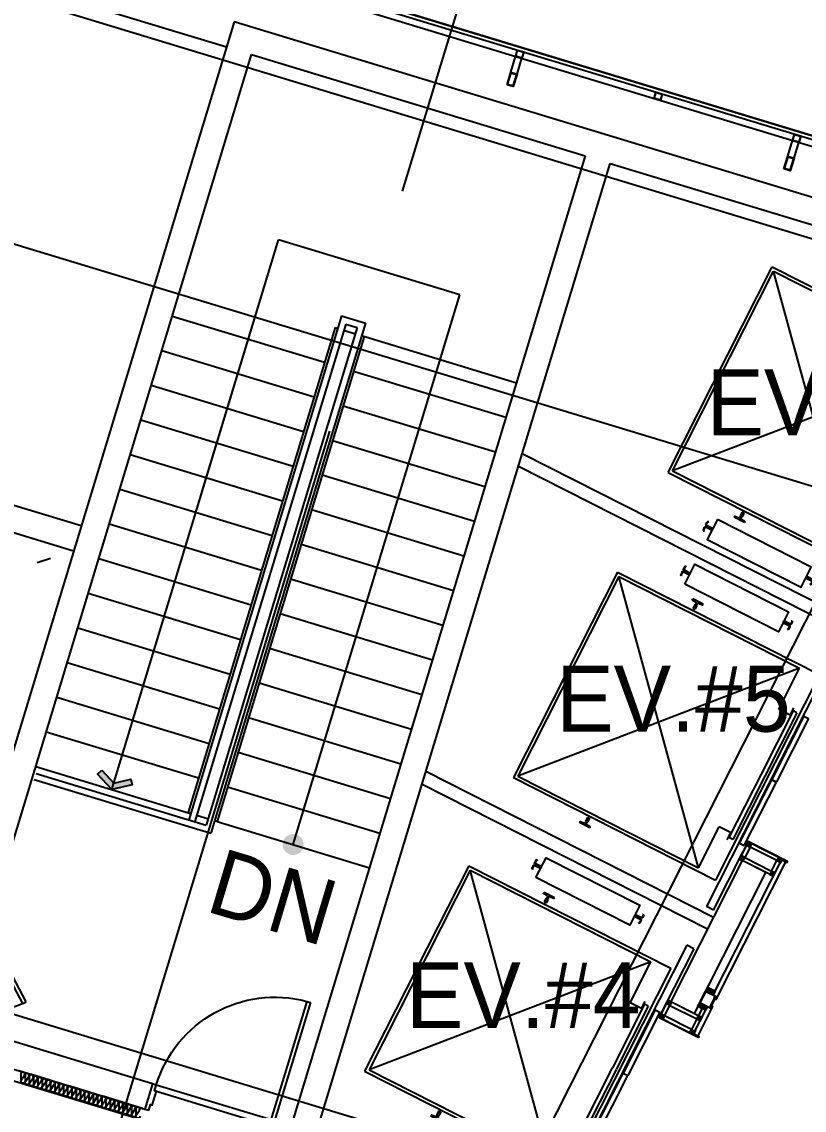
# Model space of a CAD drawing. Header units: metres. Extents: x 854089 to 1083578, y 553449 to 701949.
# Drawn here: x 922801 to 928750, y 605394 to 613662 of the extents above; entities that cross this region are included whole.
import ezdxf
from ezdxf.enums import TextEntityAlignment as Align

# ---------------------------------------------------------------- set-up
doc = ezdxf.new("R2010")
doc.units = ezdxf.units.M
doc.header["$LTSCALE"] = 300
doc.linetypes.add('CENTER', pattern=[50.8, 31.75, -6.35, 6.35, -6.35])
doc.linetypes.add('HIDDEN-1', pattern=[1.4, 0.35, -0.7, 0.35])
for name, color, linetype in [('A-CEN-1', 1, 'Continuous'), ('A-DOR', 4, 'Continuous'), ('A-ELE-4', 4, 'Continuous'), ('A-ELE-9', 9, 'Continuous'), ('A-ELEV-FIXT', 5, 'Continuous'), ('A-HAT-1', 9, 'Continuous'), ('A-STAIR', 4, 'Continuous'), ('A-STL1', 4, 'Continuous'), ('A-SYM1', 7, 'Continuous'), ('A-TXT', 3, 'Continuous'), ('A-TXT-S', 3, 'Continuous'), ('A-WAL-BLK', 3, 'Continuous'), ('A-WAL-DW', 7, 'Continuous'), ('A-WALL-CONC', 2, 'Continuous'), ('DOR', 4, 'Continuous'), ('IN', 8, 'Continuous'), ('KUK-WALL-DRYWALL', 4, 'Continuous'), ('KUK-WALL-FIN 1', 30, 'Continuous'), ('NP', 171, 'Continuous')]:
    doc.layers.add(name, color=color, linetype=linetype)
doc.styles.add('돋움', font='')
doc.styles.get('돋움').set_extended_font_data('Dotum')

# ---------------------------------------------------------------- blocks, each defined once
blk = doc.blocks.new('elev')
at = {"layer": 'A-ELEV-FIXT'}
for p, q in [((1329627.5, 417865.5), (1330135.6, 419540.1)), ((1330135.6, 419540.1), (1331783.3, 419040.1)), ((1329658.7, 417882.1), (1330152.3, 419508.9)), ((1330152.3, 419508.9), (1331625.7, 419061.8)), ((1330732.9, 419433.4), (1330734.5, 419438.8)), ((1330819.7, 419413), (1330734.5, 419438.8)), ((1330766.3, 419417.9), (1330734.4, 419430.3)), ((1330751.7, 419369.8), (1330760.7, 419399.5)), ((1330752.4, 419368.6), (1330751.7, 419369.8)), ((1330765.8, 419364.5), (1330752.4, 419368.6)), ((1330760.7, 419399.5), (1330764.8, 419401.7)), ((1330764.8, 419401.7), (1330768.5, 419413.8)), ((1330765.8, 419364.5), (1330767.1, 419365.2)), ((1330766.3, 419417.9), (1330768.5, 419413.8)), ((1330767.1, 419365.2), (1330776.1, 419394.9)), ((1330773.9, 419398.9), (1330777.6, 419411.1)), ((1330776.1, 419394.9), (1330773.9, 419398.9)), ((1330781.6, 419413.2), (1330777.6, 419411.1)), ((1330815.1, 419405.9), (1330781.6, 419413.2)), ((1330818.1, 419407.6), (1330819.7, 419413)), ((1331243, 417155.8), (1331873.1, 419232.3)), ((1331930.5, 419214.9), (1331786.9, 418741.4)), ((1331930.5, 419214.9), (1331873.1, 419232.3)), ((1331275.2, 417365.5), (1331783.3, 419040.1)), ((1331625.7, 419061.8), (1331524.3, 418727.5)), ((1331477.8, 418219.3), (1331634.5, 418735.8)), ((1331508.4, 418210), (1331665.2, 418726.5)), ((1331617.2, 418699.3), (1331524.3, 418727.5)), ((1331721.8, 418709.5), (1331565, 418192.8)), ((1331760.1, 418697.9), (1331603.3, 418181.2)), ((1331617.2, 418699.3), (1331635, 418758)), ((1331665.2, 418726.5), (1331634.5, 418735.8)), ((1331721.8, 418709.5), (1331760.1, 418697.9)), ((1331320.8, 417701.9), (1331477.5, 418218.5)), ((1331351.4, 417692.6), (1331508.2, 418209.2)), ((1331408.2, 417676.1), (1331564.8, 418192)), ((1331446.5, 417664.4), (1331603.1, 418180.4)), ((1331564.8, 418192), (1331603.1, 418180.4)), ((1331565, 418192.8), (1331603.3, 418181.2)), ((1329658.7, 417882.1), (1331132.1, 417435)), ((1329627.5, 417865.5), (1331275.2, 417365.5)), ((1331233.8, 417770.1), (1331132.1, 417435)), ((1331326.7, 417741.9), (1331233.8, 417770.1)), ((1331326.7, 417741.9), (1331308.8, 417683.2)), ((1330183.3, 417622.2), (1330181.7, 417616.8)), ((1330219.7, 417616.6), (1330186.3, 417624)), ((1330227.5, 417630.9), (1330223.8, 417618.8)), ((1330227.5, 417630.9), (1330223.8, 417618.8)), ((1330234.3, 417664.6), (1330225.3, 417635)), ((1330234.3, 417664.6), (1330225.3, 417635)), ((1330225.3, 417635), (1330227.5, 417630.9)), ((1330225.3, 417635), (1330227.5, 417630.9)), ((1330236.6, 417628.1), (1330232.9, 417616)), ((1330236.6, 417628.1), (1330232.9, 417616)), ((1330235.6, 417665.3), (1330234.3, 417664.6)), ((1330235.6, 417665.3), (1330234.3, 417664.6)), ((1330235.6, 417665.3), (1330249, 417661.2)), ((1330249, 417661.2), (1330235.6, 417665.3)), ((1330240.6, 417630.3), (1330236.6, 417628.1)), ((1330240.6, 417630.3), (1330236.6, 417628.1)), ((1330249.6, 417660), (1330240.6, 417630.3)), ((1330249.6, 417660), (1330240.6, 417630.3)), ((1330249, 417661.2), (1330249.6, 417660)), ((1330249, 417661.2), (1330249.6, 417660)), ((1331351.4, 417692.6), (1331320.8, 417701.9)), ((1331408.2, 417676.1), (1331446.5, 417664.4)), ((1329980.7, 417524.4), (1329986.9, 417545.1)), ((1329983.7, 417523.5), (1329990, 417544.2)), ((1329997.4, 417545.1), (1329993.8, 417546.2)), ((1329998.3, 417548.1), (1329994.7, 417549.2)), ((1329997.4, 417545.1), (1329998.3, 417548.1)), ((1330266.8, 417591), (1330181.7, 417616.8)), ((1330219.7, 417616.6), (1330223.8, 417618.8)), ((1330235, 417611.9), (1330232.9, 417616)), ((1330267, 417599.5), (1330235, 417611.9)), ((1330268.5, 417596.4), (1330266.8, 417591)), ((1331300.4, 417138.4), (1331444.6, 417613.4)), ((1329967.9, 417482.3), (1329974.2, 417503)), ((1329971, 417481.4), (1329977.2, 417502.1)), ((1329975.7, 417473.5), (1329972, 417474.6)), ((1329976.6, 417476.6), (1329973, 417477.7)), ((1329975.7, 417473.5), (1329976.6, 417476.6)), ((1330024.6, 417490.8), (1329981, 417504.1)), ((1330025.5, 417493.9), (1329981.9, 417507.1)), ((1330028.4, 417503.5), (1329984.8, 417516.7)), ((1330029.4, 417506.5), (1329985.7, 417519.8)), ((1330805.8, 417253.8), (1330849.5, 417240.5)), ((1330806.8, 417256.8), (1330850.4, 417243.6)), ((1330809.7, 417266.4), (1330853.3, 417253.2)), ((1330810.6, 417269.5), (1330854.2, 417256.2)), ((1330838.3, 417216.8), (1330839.2, 417219.9)), ((1330838.3, 417216.8), (1330841.9, 417215.7)), ((1330839.2, 417219.9), (1330842.9, 417218.8)), ((1330845.2, 417216.1), (1330851.5, 417236.8)), ((1330848.3, 417215.2), (1330854.5, 417235.9)), ((1330858, 417258.2), (1330864.2, 417278.9)), ((1330858.6, 417283.7), (1330859.5, 417286.8)), ((1330858.6, 417283.7), (1330862.2, 417282.6)), ((1330859.5, 417286.8), (1330863.2, 417285.7)), ((1330861, 417257.3), (1330867.3, 417278)), ((1331300.4, 417138.4), (1331243, 417155.8))]:
    blk.add_line(p, q, dxfattribs=at)
at = {"layer": 'A-ELEV-FIXT', "color": 8}
for p, q in [((1331132.1, 417435), (1330152.3, 419508.9)), ((1331625.7, 419061.8), (1329658.7, 417882.1))]:
    blk.add_line(p, q, dxfattribs=at)
at = {"layer": 'A-ELEV-FIXT'}
blk.add_lwpolyline([(1330059.5, 417577.6), (1330010.2, 417415), (1330775.7, 417182.7), (1330825.1, 417345.3)], close=True, dxfattribs=at)
for centre, radius, start, end in [((1330185.7, 417621.5), 2.5, 76.52934, 163.12), ((1329992.9, 417543.3), 6.2, 73.12, 163.12), ((1329992.9, 417543.3), 3, 73.12, 163.12), ((1330266.1, 417597.1), 2.5, 343.12, 69.71066), ((1329973.8, 417480.5), 6.2, 163.12, 253.12), ((1329973.8, 417480.5), 3, 163.12, 253.12), ((1329980.1, 417501.2), 6.2, 73.12, 163.12), ((1329980.1, 417501.2), 3, 73.12, 163.12), ((1329986.6, 417522.6), 6.2, 163.12, 253.12), ((1329986.6, 417522.6), 3, 163.12, 253.12), ((1330027, 417498.7), 8.2, 253.12, 73.12), ((1330027, 417498.7), 5, 253.12, 73.12), ((1330808.2, 417261.6), 8.2, 73.12, 253.12), ((1330808.2, 417261.6), 5, 73.12, 253.12), ((1330843.7, 417221.7), 6.2, 253.12, 343.12), ((1330843.7, 417221.7), 3, 253.12, 343.12), ((1330848.6, 417237.7), 3, 343.12, 73.12), ((1330848.6, 417237.7), 6.2, 343.12, 73.12), ((1330855.1, 417259.1), 6.2, 253.12, 343.12), ((1330855.1, 417259.1), 3, 253.12, 343.12), ((1330861.4, 417279.8), 3, 343.12, 73.12), ((1330861.4, 417279.8), 6.2, 343.12, 73.12)]:
    blk.add_arc(centre, radius, start, end, dxfattribs=at)
at = {"layer": 'A-ELEV-FIXT', "extrusion": (0, 0, -1)}
for centre, major_axis, start_param, end_param in [((1330735.3, 419432.7), (-1.18, 2.2), 3.986495, 5.497787), ((1330815.7, 419408.3), (-2.2, -1.18), 3.926991, 5.438283)]:
    blk.add_ellipse(centre, major_axis=major_axis, ratio=1, start_param=start_param, end_param=end_param, dxfattribs=at)
blk = doc.blocks.new('dor-1000x200conc')
at = {"layer": 'A-DOR'}
for p, q in [((30, 1139.5), (30, 200)), ((60, 1139.5), (30, 1139.5)), ((60, 1139.5), (60, 200)), ((30, 200), (60, 200))]:
    blk.add_line(p, q, dxfattribs=at)
for points in [[(0, 200), (0, 0), (30, 0), (30, 45), (45, 45), (45, 155), (30, 155), (30, 200)], [(1000, 200), (1000, 0), (970, 0), (970, 45), (955, 45), (955, 155), (970, 155), (970, 200)]]:
    blk.add_lwpolyline(points, close=True, dxfattribs=at)
blk.add_arc((30, 200), 940, 0, 88.17288, dxfattribs=at)
at = {"layer": 'DOR', "color": 9}
for points in [[(30, 200), (970, 200)], [(955, 155), (45, 155)]]:
    blk.add_lwpolyline(points, dxfattribs=at)
blk = doc.blocks.new('*U25')
at = {"layer": 'IN'}
for points in [[(-10.8, -0.741, -1.344031), (-11.15, -0.741), (-11, -0.241, 1.344031), (-11.35, -0.241), (-11.2, -0.741)], [(-10.4, -0.741, -1.344031), (-10.75, -0.741), (-10.6, -0.241, 1.344031), (-10.95, -0.241), (-10.8, -0.741)], [(-10, -0.741, -1.344031), (-10.35, -0.741), (-10.2, -0.241, 1.344031), (-10.55, -0.241), (-10.4, -0.741)], [(-9.6, -0.741, -1.344031), (-9.95, -0.741), (-9.8, -0.241, 1.344031), (-10.15, -0.241), (-10, -0.741)], [(-9.2, -0.741, -1.344031), (-9.55, -0.741), (-9.4, -0.241, 1.344031), (-9.75, -0.241), (-9.6, -0.741)], [(-8.8, -0.741, -1.344031), (-9.15, -0.741), (-9, -0.241, 1.344031), (-9.35, -0.241), (-9.2, -0.741)], [(-8.4, -0.741, -1.344031), (-8.75, -0.741), (-8.6, -0.241, 1.344031), (-8.95, -0.241), (-8.8, -0.741)], [(-8, -0.741, -1.344031), (-8.35, -0.741), (-8.2, -0.241, 1.344031), (-8.55, -0.241), (-8.4, -0.741)], [(-7.6, -0.741, -1.344031), (-7.95, -0.741), (-7.8, -0.241, 1.344031), (-8.15, -0.241), (-8, -0.741)], [(-7.2, -0.741, -1.344031), (-7.55, -0.741), (-7.4, -0.241, 1.344031), (-7.75, -0.241), (-7.6, -0.741)], [(-6.8, -0.741, -1.344031), (-7.15, -0.741), (-7, -0.241, 1.344031), (-7.35, -0.241), (-7.2, -0.741)], [(-6.4, -0.741, -1.344031), (-6.75, -0.741), (-6.6, -0.241, 1.344031), (-6.95, -0.241), (-6.8, -0.741)], [(-6, -0.741, -1.344031), (-6.35, -0.741), (-6.2, -0.241, 1.344031), (-6.55, -0.241), (-6.4, -0.741)], [(-5.6, -0.741, -1.344031), (-5.95, -0.741), (-5.8, -0.241, 1.344031), (-6.15, -0.241), (-6, -0.741)], [(-5.2, -0.741, -1.344031), (-5.55, -0.741), (-5.4, -0.241, 1.344031), (-5.75, -0.241), (-5.6, -0.741)], [(-4.8, -0.741, -1.344031), (-5.15, -0.741), (-5, -0.241, 1.344031), (-5.35, -0.241), (-5.2, -0.741)], [(-4.4, -0.741, -1.344031), (-4.75, -0.741), (-4.6, -0.241, 1.344031), (-4.95, -0.241), (-4.8, -0.741)], [(-4, -0.741, -1.344031), (-4.35, -0.741), (-4.2, -0.241, 1.344031), (-4.55, -0.241), (-4.4, -0.741)], [(-3.6, -0.741, -1.344031), (-3.95, -0.741), (-3.8, -0.241, 1.344031), (-4.15, -0.241), (-4, -0.741)], [(-3.2, -0.741, -1.344031), (-3.55, -0.741), (-3.4, -0.241, 1.344031), (-3.75, -0.241), (-3.6, -0.741)], [(-2.8, -0.741, -1.344031), (-3.15, -0.741), (-3, -0.241, 1.344031), (-3.35, -0.241), (-3.2, -0.741)], [(-2.4, -0.741, -1.344031), (-2.75, -0.741), (-2.6, -0.241, 1.344031), (-2.95, -0.241), (-2.8, -0.741)], [(-2, -0.741, -1.344031), (-2.35, -0.741), (-2.2, -0.241, 1.344031), (-2.55, -0.241), (-2.4, -0.741)], [(-1.6, -0.741, -1.344031), (-1.95, -0.741), (-1.8, -0.241, 1.344031), (-2.15, -0.241), (-2, -0.741)], [(-1.2, -0.741, -1.344031), (-1.55, -0.741), (-1.4, -0.241, 1.344031), (-1.75, -0.241), (-1.6, -0.741)], [(-0.8, -0.741, -1.344031), (-1.15, -0.741), (-1, -0.241, 1.344031), (-1.35, -0.241), (-1.2, -0.741)], [(-0.4, -0.741, -1.344031), (-0.75, -0.741), (-0.6, -0.241, 1.344031), (-0.95, -0.241), (-0.8, -0.741)], [(0, -0.741, -1.344031), (-0.35, -0.741), (-0.2, -0.241, 1.344031), (-0.55, -0.241), (-0.4, -0.741)]]:
    blk.add_lwpolyline(points, format="xyb", dxfattribs=at)
at = {"layer": 'NP'}
for p, q in [((-11.2, 0), (-11.6, 0)), ((-10.8, 0), (-11.2, 0)), ((-10.4, 0), (-10.8, 0)), ((-10, 0), (-10.4, 0)), ((-9.6, 0), (-10, 0)), ((-9.2, 0), (-9.6, 0)), ((-8.8, 0), (-9.2, 0)), ((-8.4, 0), (-8.8, 0)), ((-8, 0), (-8.4, 0)), ((-7.6, 0), (-8, 0)), ((-7.2, 0), (-7.6, 0)), ((-6.8, 0), (-7.2, 0)), ((-6.4, 0), (-6.8, 0)), ((-6, 0), (-6.4, 0)), ((-5.6, 0), (-6, 0)), ((-5.2, 0), (-5.6, 0)), ((-4.8, 0), (-5.2, 0)), ((-4.4, 0), (-4.8, 0)), ((-4, 0), (-4.4, 0)), ((-3.6, 0), (-4, 0)), ((-3.2, 0), (-3.6, 0)), ((-2.8, 0), (-3.2, 0)), ((-2.4, 0), (-2.8, 0)), ((-2, 0), (-2.4, 0)), ((-1.6, 0), (-2, 0)), ((-1.2, 0), (-1.6, 0)), ((-0.8, 0), (-1.2, 0)), ((-0.4, 0), (-0.8, 0)), ((0, 0), (-0.4, 0)), ((-10.8, -1), (-11.2, -1)), ((-10.4, -1), (-10.8, -1)), ((-10, -1), (-10.4, -1)), ((-9.6, -1), (-10, -1)), ((-9.2, -1), (-9.6, -1)), ((-8.8, -1), (-9.2, -1)), ((-8.4, -1), (-8.8, -1)), ((-8, -1), (-8.4, -1)), ((-7.6, -1), (-8, -1)), ((-7.2, -1), (-7.6, -1)), ((-6.8, -1), (-7.2, -1)), ((-6.4, -1), (-6.8, -1)), ((-6, -1), (-6.4, -1)), ((-5.6, -1), (-6, -1)), ((-5.2, -1), (-5.6, -1)), ((-4.8, -1), (-5.2, -1)), ((-4.4, -1), (-4.8, -1)), ((-4, -1), (-4.4, -1)), ((-3.6, -1), (-4, -1)), ((-3.2, -1), (-3.6, -1)), ((-2.8, -1), (-3.2, -1)), ((-2.4, -1), (-2.8, -1))]:
    blk.add_line(p, q, dxfattribs=at)
blk = doc.blocks.new('dor-700')
at = {"layer": 'A-DOR'}
for p, q in [((197.1, 552.7), (218.3, 574)), ((197.1, 552.7), (648.7, 102)), ((218.3, 574), (670, 123.3)), ((670, 123.3), (648.7, 102))]:
    blk.add_line(p, q, dxfattribs=at)
for points in [[(0, 123.3), (0, 3.3), (45, 3.3), (45, 78.3), (30, 78.3), (30, 123.3)], [(700, 123.3), (700, 3.3), (655, 3.3), (655, 78.3), (670, 78.3), (670, 123.3)]]:
    blk.add_lwpolyline(points, close=True, dxfattribs=at)
blk.add_arc((715.3, 103.9), 685.6, 139.10423, 178.37315, dxfattribs=at)
at = {"layer": 'DOR', "color": 9}
for points in [[(30, 123.3), (627.4, 123.3)], [(45, 78.3), (655, 78.3)], [(45, 3.3), (655, 3.3)]]:
    blk.add_lwpolyline(points, dxfattribs=at)

msp = doc.modelspace()

# ---------------------------------------------------------------- hatches: boundary and pattern name
at = {"layer": 'A-SYM1'}
msp.add_hatch(color=7, dxfattribs=at).paths.add_polyline_path([(923378.1, 607946.2), (923410.5, 607976.6), (923501.7, 607879.3), (923631.5, 607909.5), (923641.6, 607866.2), (923486.8, 607830.1)])
msp.add_hatch(color=7, dxfattribs=at).paths.add_polyline_path([(923378.1, 607946.2), (923410.5, 607976.6), (923501.7, 607879.3), (923631.5, 607909.5), (923641.6, 607866.2), (923486.8, 607830.1)])
h = msp.add_hatch(color=7, dxfattribs=at)
edge = h.paths.add_edge_path()
edge.add_arc((924864.7, 607412), 80, 253.11994, 433.11994, ccw=False)
edge.add_arc((924864.7, 607412), 80, 73.11994, 253.11994, ccw=False)
h = msp.add_hatch(color=7, dxfattribs=at)
edge = h.paths.add_edge_path()
edge.add_arc((924864.7, 607412), 80, 253.11994, 433.11994, ccw=False)
edge.add_arc((924864.7, 607412), 80, 73.11994, 253.11994, ccw=False)
at = {"layer": 'KUK-WALL-FIN 1'}
h = msp.add_hatch(color=252, dxfattribs=at)
h.dxf.hatch_style = 1
h.paths.add_polyline_path([(928035.4, 606180.4), (928071.6, 606251.7), (928076, 606249.5), (928039.8, 606178.1)])

# ---------------------------------------------------------------- linework, layer by layer
at = {"layer": 'A-CEN-1', "linetype": 'Continuous'}
for p, q in [((941593.4, 634426.6), (926243.3, 604149.3)), ((917731.6, 615376.4), (964690.2, 601127.2)), ((917209, 613653.9), (964167.6, 599404.7)), ((912143.4, 609338.9), (962541.5, 594046))]:
    msp.add_line(p, q, dxfattribs=at)
at = {"layer": 'A-CEN-1', "linetype": 'CENTER'}
msp.add_line((917952.3, 586853.4), (926408.8, 614722), dxfattribs=at)
at = {"layer": 'A-ELE-9'}
for p, q in [((929183, 609074.2, 0), (926606.7, 610380.3, 0)), ((929137.7, 608985, 0), (926577.2, 610283.2, 0)), ((928059.3, 606857.7, 0), (925874, 607965.7, 0)), ((928014.1, 606768.6, 0), (925844.5, 607868.5, 0))]:
    msp.add_line(p, q, dxfattribs=at)
at = {"layer": 'A-HAT-1', "color": 8, "linetype": 'HIDDEN-1'}
msp.add_line((917816.8, 607930.9, 0), (923195.5, 609642.8, 0), dxfattribs=at)
at = {"layer": 'A-STAIR'}
for p, q in [((923946.1, 611426.7, 0), (925104, 611075.4, 0)), ((925232, 611428.4, 0), (924070.5, 607600.8, 0)), ((925232, 611428.4, 0), (925413.8, 611373.2, 0)), ((925265.3, 611366, 0), (924118.4, 607586.2, 0)), ((925413.8, 611373.2, 0), (924237.8, 607497.7, 0)), ((925265.3, 611366, 0), (925351.5, 611339.9, 0)), ((925183.8, 611338.5, 0), (924065.9, 607654.4, 0)), ((925351.5, 611339.9, 0), (924204.5, 607560.1, 0)), ((925403.9, 611271.7, 0), (924286, 607587.6, 0)), ((925183.8, 611338.5, 0), (925203, 611332.7, 0)), ((925250.8, 611318.2, 0), (925336.9, 611292.1, 0)), ((925384.8, 611277.5, 0), (926561.8, 610920.4, 0)), ((923866.3, 611163.6, 0), (925024.1, 610812.2, 0)), ((925324.1, 611008.6, 0), (926481.9, 610657.2, 0)), ((923786.4, 610900.4, 0), (924944.3, 610549.1, 0)), ((925244.2, 610745.4, 0), (926402.1, 610394.1, 0)), ((923706.6, 610637.3, 0), (924864.4, 610285.9, 0)), ((925164.4, 610482.3, 0), (926322.2, 610130.9, 0)), ((923626.7, 610374.1, 0), (924784.6, 610022.8, 0)), ((925084.5, 610219.1, 0), (926242.4, 609867.8, 0)), ((923546.9, 610111, 0), (924704.7, 609759.6, 0)), ((925004.7, 609956, 0), (926162.5, 609604.6, 0)), ((923467, 609847.8, 0), (924624.9, 609496.5, 0)), ((924924.8, 609692.8, 0), (926082.7, 609341.5, 0)), ((923387.2, 609584.7, 0), (924545, 609233.3, 0)), ((924845, 609429.7, 0), (926002.8, 609078.3, 0)), ((923307.3, 609321.5, 0), (924465.2, 608970.2, 0)), ((924765.1, 609166.5, 0), (925923, 608815.2, 0)), ((923227.5, 609058.4, 0), (924385.3, 608707, 0)), ((924685.3, 608903.4, 0), (925843.1, 608552, 0)), ((923147.6, 608795.2, 0), (924305.5, 608443.9, 0)), ((924605.4, 608640.2, 0), (925763.3, 608288.9, 0)), ((923067.7, 608532.1, 0), (924225.6, 608180.7, 0)), ((924525.6, 608377.1, 0), (925683.4, 608025.7, 0)), ((922987.9, 608268.9, 0), (924145.8, 607917.6, 0)), ((924445.7, 608113.9, 0), (925603.6, 607762.6, 0)), ((922908, 608005.8, 0), (924085.1, 607648.6, 0)), ((922910.5, 607952.8, 0), (924204.5, 607560.1, 0)), ((922896, 607904.9, 0), (924237.8, 607497.7, 0)), ((924365.9, 607850.8, 0), (925523.7, 607499.4, 0)), ((924132.9, 607634.1, 0), (924219, 607607.9, 0)), ((924286, 607587.6, 0), (924266.9, 607593.4, 0)), ((924286, 607587.6, 0), (925443.9, 607236.3, 0))]:
    msp.add_line(p, q, dxfattribs=at)
at = {"layer": 'A-STL1'}
for p, q in [((919426.3, 615645.9, 0), (931479.9, 611988.4, 0)), ((919428.3, 615642.2, 0), (931476.1, 611986.4, 0))]:
    msp.add_line(p, q, dxfattribs=at)
at = {"layer": 'A-STL1', "color": 8}
for p, q in [((919420.4, 615616.4, 0), (931442.4, 611968.4, 0)), ((919431.7, 615560.7, 0), (931427.9, 611920.5, 0)), ((919446.3, 615608.5, 0), (930828.4, 612154.7, 0)), ((926519.3, 613279.4, 0), (926555.6, 613399, 0)), ((926567.1, 613264.9, 0), (926603.4, 613384.5, 0)), ((928624.5, 612640.6, 0), (928660.8, 612760.2, 0)), ((928672.3, 612626.1, 0), (928708.6, 612745.7, 0))]:
    msp.add_line(p, q, dxfattribs=at)
at = {"layer": 'A-STL1', "elevation": 0}
for points in [[(926555.6, 613399), (926570.1, 613446.8), (926617.9, 613432.3), (926603.4, 613384.5), (926555.6, 613399)], [(926490.2, 613183.7), (926519.3, 613279.4), (926567.1, 613264.9), (926538.1, 613169.2), (926490.2, 613183.7)], [(927608.2, 613079.6), (927622.7, 613127.4), (927670.5, 613112.9), (927656, 613065.1), (927608.2, 613079.6)], [(928660.8, 612760.2), (928675.3, 612808), (928723.2, 612793.5), (928708.6, 612745.7), (928660.8, 612760.2)], [(928595.5, 612544.9), (928624.5, 612640.6), (928672.3, 612626.1), (928643.3, 612530.4), (928595.5, 612544.9)]]:
    msp.add_lwpolyline(points, dxfattribs=at)
for points in [[(926557.4, 613400), (926571.1, 613445), (926616.1, 613431.3), (926602.4, 613386.3)], [(926495.2, 613186.4), (926521.9, 613274.4), (926562.1, 613262.2), (926535.4, 613174.2)], [(927610.1, 613080.6), (927623.7, 613125.6), (927668.7, 613111.9), (927655, 613066.9)], [(928662.7, 612761.2), (928676.3, 612806.2), (928721.3, 612792.5), (928707.6, 612747.5)], [(928600.4, 612547.5), (928627.2, 612635.6), (928667.3, 612623.4), (928640.6, 612535.3)]]:
    msp.add_lwpolyline(points, close=True, dxfattribs=at)
at = {"layer": 'A-SYM1', "color": 7}
for p, q in [((923486.8, 607830.1, 0), (924753.5, 612004.7, 0)), ((924169.1, 610078.9, 0), (924753.5, 612004.7, 0)), ((926131.4, 611586.6, 0), (924753.5, 612004.7, 0)), ((926131.4, 611586.6, 0), (924753.5, 612004.7, 0)), ((924864.7, 607412, 0), (926131.4, 611586.6, 0)), ((924864.7, 607412, 0), (926131.4, 611586.6, 0))]:
    msp.add_line(p, q, dxfattribs=at)
at = {"layer": 'A-SYM1', "color": 7, "elevation": 0}
msp.add_lwpolyline([(923410.5, 607976.6), (923501.7, 607879.3), (923631.5, 607909.5), (923641.6, 607866.2), (923486.8, 607830.1), (923378.1, 607946.2)], close=True, dxfattribs=at)
msp.add_lwpolyline([(923410.5, 607976.6), (923501.7, 607879.3), (923631.5, 607909.5), (923641.6, 607866.2), (923486.8, 607830.1), (923378.1, 607946.2)], close=True, dxfattribs=at)
at = {"layer": 'A-WAL-BLK'}
for p, q in [((919811.9, 614850.6, 0), (924357, 613470.5, 0)), ((918325.5, 611329.6, 0), (923253.6, 609834.2, 0)), ((918267.4, 611138.2, 0), (923195.5, 609642.8, 0))]:
    msp.add_line(p, q, dxfattribs=at)
at = {"layer": 'A-WAL-DW'}
msp.add_line((916837.8, 607408, 0), (923694.1, 605327.5, 0), dxfattribs=at)
at = {"layer": 'A-WALL-CONC'}
for p, q in [((924415.1, 613661.8, 0), (922353.5, 606867.8, 0)), ((930757.4, 611737.3, 0), (924415.1, 613661.8, 0)), ((922544.9, 606809.7, 0), (924548.4, 613412.4, 0)), ((924548.4, 613412.4, 0), (927084.2, 612642.9, 0)), ((927084.2, 612642.9, 0), (924848.4, 605274.7, 0)), ((925039.8, 605216.6, 0), (927275.6, 612584.8, 0)), ((927275.6, 612584.8, 0), (929659.4, 611861.5, 0)), ((923795.8, 605594.1, 0), (922312.6, 606044.1, 0)), ((922063.1, 605910.8, 0), (923737.7, 605402.7, 0)), ((923795.8, 605594.1, 0), (923737.7, 605402.7, 0))]:
    msp.add_line(p, q, dxfattribs=at)
at = {"layer": 'A-WALL-CONC', "elevation": 0}
msp.add_lwpolyline([(928457, 607199.9), (928278.6, 607290.3), (927736, 606220), (927914.3, 606129.6), (928457, 607199.9)], close=True, dxfattribs=at)
at = {"layer": 'KUK-WALL-DRYWALL'}
for p, q in [((928058.3, 606269.7, 0), (928582.1, 607302.9, 0)), ((928515, 607170.5, 0), (928278.6, 607290.4, 0)), ((928071.8, 606296.4, 0), (928013.8, 606325.8, 0)), ((927741.9, 606217.1, 0), (927945.6, 606113.8, 0)), ((927905.2, 605967.9, 0), (928013.1, 606180.5, 0))]:
    msp.add_line(p, q, dxfattribs=at)
at = {"layer": 'KUK-WALL-DRYWALL', "elevation": 0}
for points in [[(928298, 607314.1), (928501.8, 607210.9), (928541.7, 607289.7), (928338, 607393), (928298.1, 607314.1)], [(927728.3, 606190.3), (927932, 606087), (927892.1, 606008.2), (927688.3, 606111.5), (927728.3, 606190.3)], [(927941.5, 606183.1), (927972.7, 606167.3), (927932, 606087)]]:
    msp.add_lwpolyline(points, dxfattribs=at)
at = {"layer": 'KUK-WALL-DRYWALL', "color": 1, "elevation": 0}
for points in [[(928324.8, 607433.3), (928311.3, 607406.6), (928338, 607393), (928351.6, 607419.7), (928324.8, 607433.3), (928338, 607393), (928351.6, 607419.7), (928311.3, 607406.6)], [(928271.3, 607327.7), (928257.7, 607301), (928284.5, 607287.4), (928298, 607314.1), (928271.3, 607327.7), (928284.5, 607287.4), (928298, 607314.1), (928257.7, 607301)], [(928555.3, 607316.5), (928541.7, 607289.7), (928568.5, 607276.1), (928582.1, 607302.9), (928555.3, 607316.5), (928568.5, 607276.1), (928582.1, 607302.9), (928541.7, 607289.7)], [(928501.8, 607210.9), (928488.2, 607184.1), (928515, 607170.5), (928528.5, 607197.3), (928501.8, 607210.9), (928515, 607170.5), (928528.5, 607197.3), (928488.2, 607184.1)], [(928013.8, 606325.8), (928000.3, 606299.1), (928027, 606285.5), (928040.6, 606312.3), (928013.8, 606325.8), (928027, 606285.5), (928040.6, 606312.3), (928000.3, 606299.1)], [(928045.1, 606310), (928031.5, 606283.2), (928058.3, 606269.7), (928071.8, 606296.4), (928045.1, 606310), (928058.3, 606269.7), (928071.8, 606296.4), (928031.5, 606283.2)], [(927701.6, 606203.9), (927715.1, 606230.6), (927741.9, 606217.1), (927728.3, 606190.3), (927701.6, 606203.9), (927741.9, 606217.1), (927728.3, 606190.3), (927715.1, 606230.6)], [(927941.5, 606183.1), (927955, 606209.9), (927981.8, 606196.3), (927968.2, 606169.6), (927941.5, 606183.1), (927981.8, 606196.3), (927968.2, 606169.6), (927955, 606209.9)], [(927972.7, 606167.3), (927986.3, 606194.1), (928013.1, 606180.5), (927999.5, 606153.7), (927972.7, 606167.3), (928013.1, 606180.5), (927999.5, 606153.7), (927986.3, 606194.1)], [(927648, 606098.3), (927661.6, 606125), (927688.3, 606111.5), (927674.8, 606084.7), (927648, 606098.3), (927688.3, 606111.5), (927674.8, 606084.7), (927661.6, 606125)], [(927932, 606087), (927945.6, 606113.8), (927972.3, 606100.2), (927958.8, 606073.4), (927932, 606087), (927972.3, 606100.2), (927958.8, 606073.4), (927945.6, 606113.8)], [(927878.5, 605981.4), (927892.1, 606008.2), (927918.8, 605994.6), (927905.2, 605967.9), (927878.5, 605981.4), (927918.8, 605994.6), (927905.2, 605967.9), (927892.1, 606008.2)]]:
    msp.add_lwpolyline(points, dxfattribs=at)
at = {"layer": 'KUK-WALL-FIN 1', "color": 3, "elevation": 0}
for points in [[(928564.7, 607268.6), (928566.1, 607267.9), (928579.7, 607294.7), (928618.4, 607275.1), (928622.9, 607284), (928324.1, 607435.5), (928263.1, 607315.1), (928264.5, 607314.3), (928324.8, 607433.3), (928620.8, 607283.3), (928617.7, 607277.2), (928579, 607296.8), (928564.7, 607268.6)], [(927922.6, 606002.1), (927924, 606001.4), (927910.5, 605974.6), (927949.2, 605955), (927944.7, 605946.1), (927645.9, 606097.6), (927706.9, 606218), (927708.3, 606217.3), (927648, 606098.3), (927944, 605948.2), (927947, 605954.3), (927908.3, 605973.9), (927922.6, 606002.1)]]:
    msp.add_lwpolyline(points, dxfattribs=at)
at = {"layer": 'KUK-WALL-FIN 1', "elevation": 0}
for points in [[(928080.5, 606258.4), (928071.5, 606240.6), (928080.4, 606236), (928609.5, 607279.6)], [(928035.3, 606169.2), (928044.4, 606187), (928053.3, 606182.5), (927940.2, 605959.5)]]:
    msp.add_lwpolyline(points, dxfattribs=at)
at = {"layer": 'KUK-WALL-FIN 1', "color": 6, "elevation": 0}
msp.add_lwpolyline([(928038.5, 606190), (928039.9, 606189.3), (928035.4, 606180.4), (928039.8, 606178.1), (928035.3, 606169.2), (927955, 606209.9), (928000.3, 606299.1), (928080.5, 606258.4), (928076, 606249.5), (928071.6, 606251.7), (928067, 606242.8), (928065.6, 606243.5), (928070.9, 606253.9), (928075.3, 606251.6), (928078.4, 606257.7), (928001, 606296.9), (927957.2, 606210.6), (928034.6, 606171.3), (928037.7, 606177.4), (928033.2, 606179.7), (928038.5, 606190)], dxfattribs=at)
at = {"layer": 'KUK-WALL-FIN 1', "color": 4, "elevation": 0}
msp.add_lwpolyline([(928035.4, 606180.4), (928071.6, 606251.7), (928076, 606249.5), (928039.8, 606178.1)], close=True, dxfattribs=at)

# ---------------------------------------------------------------- block references
at = {"xscale": -1, "rotation": 343.1199997932295}
msp.add_blockref('dor-1000x200conc', (924694.6, 605112.3, 0), dxfattribs=at)
at = {"layer": 'A-DOR', "xscale": -1, "rotation": 253.1200288042928}
msp.add_blockref('dor-700', (922223.6, 606175.6, 0), dxfattribs=at)
at = {"layer": 'A-ELE-4', "rotation": 349.9957178630714}
msp.add_blockref('elev', (-454288.5, 429712.8, 0), dxfattribs=at)
at = {"layer": 'A-ELE-4', "xscale": -1, "rotation": 136.2357178763588}
for p in [(256118.6, 1830954.3, 0), (254988.1, 1828724.5, 0)]:
    msp.add_blockref('elev', p, dxfattribs=at)
at = {"layer": 'IN', "xscale": 84.59110329650858, "yscale": 84.59110329650858, "zscale": 84.59110329650858, "rotation": 343.119999786218}
msp.add_blockref('*U25', (923718.6, 605408.5, 0), dxfattribs=at)

# ---------------------------------------------------------------- texts
at = {"layer": 'A-TXT', "style": '돋움'}
msp.add_text('DN', height=500, rotation=343.33111, dxfattribs=at).set_placement((924186.5, 606909.3, 0))
at = {"layer": 'A-TXT-S', "color": 3, "style": '돋움'}
for s, p in [('EV.#6', (928897.7, 610771.6)), ('EV.#5', (927755.9, 608519.5)), ('EV.#4', (926614.1, 606267.4))]:
    msp.add_text(s, height=500, rotation=0.00001, dxfattribs=at).set_placement(p, align=Align.MIDDLE_CENTER)

doc.saveas('drawing.dxf')
